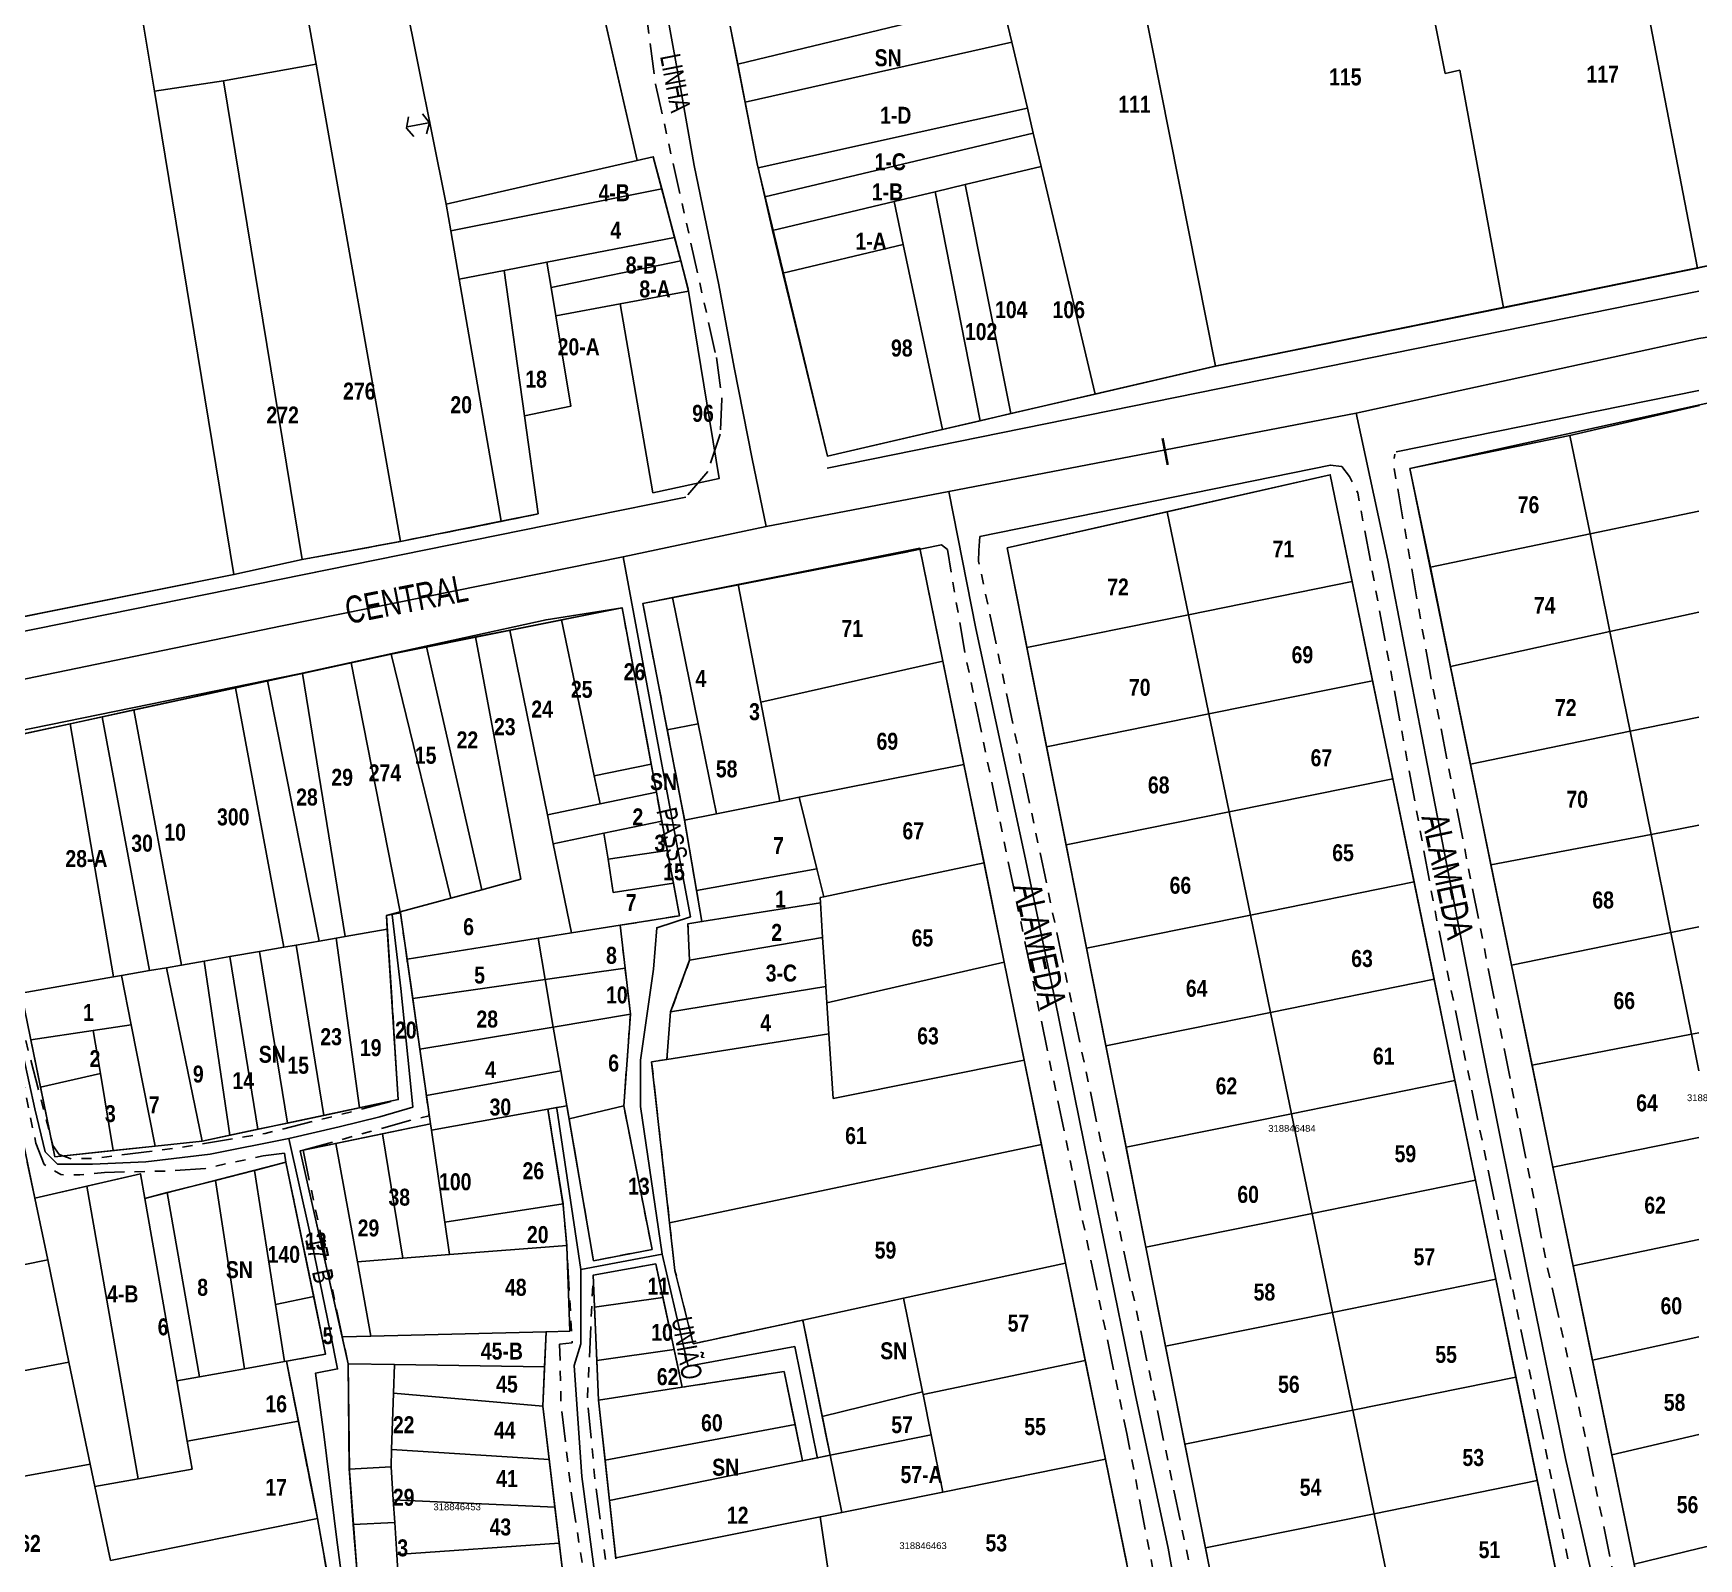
# Model space of a CAD drawing. Extents: x 205316 to 208372, y 4848714 to 4853250.
# Drawn here: x 206710 to 206955.6, y 4852742.5 to 4852967.4 of the extents above; entities that cross this region are included whole.
import ezdxf
from ezdxf.enums import TextEntityAlignment as Align

# ---------------------------------------------------------------- set-up
doc = ezdxf.new("R2010")
doc.units = 0
doc.header["$LTSCALE"] = 1.5
doc.header["$MEASUREMENT"] = 0
doc.linetypes.add('TRACO_25', pattern=[8, 3, -1, 1, -1, 1, -1])
for name, color, linetype in [('CD-MALHA-LOTES', 40, 'CONTINUOUS'), ('CD_TXT_QUADRA', 7, 'CONTINUOUS'), ('RU-QUADRAS', 6, 'CONTINUOUS'), ('SV-EIXO-RUA-N-PAV', 6, 'CONTINUOUS'), ('SV-EIXO-RUA-PAV', 20, 'CONTINUOUS'), ('SV-ESTIVAS', 7, 'CONTINUOUS'), ('SV-RUA-NAO-PAV-S-GUIA-C-GUIA', 7, 'CONTINUOUS'), ('SV-RUA-PAVIM-S-GUIA-C-GUIA', 7, 'CONTINUOUS'), ('SV-TXT-RUA-N-PAV-S-GUIA-C-GUIA', 7, 'CONTINUOUS'), ('SV-TXT-RUA-PAV-S-GUIA-C-GUIA', 7, 'CONTINUOUS'), ('Th_NmrPort', 7, 'CONTINUOUS')]:
    doc.layers.add(name, color=color, linetype=linetype)
doc.styles.add('ARIAL', font='arial.ttf')
doc.styles.add('ROMANS', font='arial.ttf', dxfattribs={"height": 0.2})
doc.styles.get("Standard").update_dxf_attribs({"font": 'swisscbo.ttf'})

# ---------------------------------------------------------------- blocks, each defined once
blk = doc.blocks.new('COD045', base_point=(206566.18, 4853047.72))
at = {"layer": 'SV-ESTIVAS'}
blk.add_lwpolyline([(206566.928538, 4853046.222924), (206566.18, 4853047.72), (206566.928538, 4853049.222924)], dxfattribs=at)

msp = doc.modelspace()

# ---------------------------------------------------------------- linework, layer by layer
at = {"layer": 'CD-MALHA-LOTES', "linetype": 'Continuous'}
for p, q in [((206884.37, 4852918.34), (206868.82, 4852996.4)), ((206770.88, 4852942.19), (206760.44, 4852994.5)), ((206911.33, 4852996.13), (206918.19, 4852961.49)), ((206751.71, 4852962.84), (206746.63, 4852991.74)), ((206789.68, 4852989.52), (206799.06, 4852948.67)), ((206946.07, 4852981.44), (206955.43, 4852932.78)), ((206813.89, 4852962.87), (206852.83, 4852972.26)), ((206854.29, 4852966.11), (206852.83, 4852972.26)), ((206727.89, 4852958.87), (206726.23, 4852968.9)), ((206812.8, 4852968.46), (206813.89, 4852962.87)), ((206854.29, 4852966.11), (206815, 4852957.24)), ((206856.61, 4852956.35), (206854.29, 4852966.11)), ((206738.04, 4852960.42), (206751.71, 4852962.84)), ((206764.14, 4852892.5), (206751.71, 4852962.84)), ((206813.89, 4852962.87), (206815, 4852957.24)), ((206918.19, 4852961.49), (206920.36, 4852961.95)), ((206920.36, 4852961.95), (206926.84, 4852926.91)), ((206727.89, 4852958.87), (206738.04, 4852960.42)), ((206738.04, 4852960.42), (206749.67, 4852889.82)), ((206739.6, 4852887.6), (206727.89, 4852958.87)), ((206815, 4852957.24), (206816.77, 4852948.15)), ((206816.9, 4852947.59), (206856.61, 4852956.35)), ((206856.61, 4852956.35), (206857.47, 4852952.69)), ((206857.47, 4852952.69), (206817.89, 4852943.27)), ((206857.47, 4852952.69), (206858.64, 4852947.77)), ((206799.06, 4852948.67), (206770.88, 4852942.19)), ((206801.43, 4852949.21), (206799.06, 4852948.67)), ((206802.69, 4852944.45), (206801.43, 4852949.21)), ((206816.77, 4852948.15), (206816.9, 4852947.59)), ((206816.9, 4852947.59), (206817.89, 4852943.27)), ((206858.64, 4852947.77), (206847.44, 4852945.11)), ((206866.59, 4852914.22), (206858.64, 4852947.77)), ((206847.44, 4852945.11), (206842.99, 4852944.05)), ((206847.44, 4852945.11), (206854.16, 4852911.34)), ((206771.57, 4852938.27), (206802.69, 4852944.45)), ((206804.58, 4852937.3), (206802.69, 4852944.45)), ((206817.89, 4852943.27), (206819.03, 4852938.34)), ((206836.95, 4852942.61), (206819.03, 4852938.34)), ((206836.95, 4852942.61), (206842.99, 4852944.05)), ((206838.3, 4852936.26), (206836.95, 4852942.61)), ((206842.99, 4852944.05), (206849.63, 4852910.29)), ((206770.88, 4852942.19), (206771.57, 4852938.27)), ((206771.57, 4852938.27), (206772.81, 4852931.14)), ((206819.03, 4852938.34), (206820.56, 4852932.05)), ((206804.58, 4852937.3), (206785.74, 4852933.65)), ((206805.49, 4852933.84), (206804.58, 4852937.3)), ((206838.3, 4852936.26), (206820.56, 4852932.05)), ((206844.11, 4852909.01), (206838.3, 4852936.26)), ((206779.46, 4852932.43), (206772.81, 4852931.14)), ((206779.46, 4852932.43), (206785.74, 4852933.65)), ((206782.44, 4852911.02), (206779.46, 4852932.43)), ((206785.74, 4852933.65), (206786.36, 4852929.92)), ((206786.36, 4852929.92), (206805.49, 4852933.84)), ((206806.59, 4852929.69), (206805.49, 4852933.84)), ((206926.84, 4852926.91), (206955.43, 4852932.78)), ((206955.43, 4852932.78), (206955.59, 4852932.81)), ((206964.83, 4852934.75), (206955.59, 4852932.81)), ((206772.81, 4852931.14), (206779.03, 4852895.48)), ((206820.56, 4852932.05), (206827.13, 4852905.07)), ((206786.36, 4852929.92), (206787.05, 4852925.76)), ((206787.05, 4852925.76), (206796.57, 4852927.54)), ((206806.64, 4852929.41), (206796.57, 4852927.54)), ((206796.57, 4852927.54), (206801.38, 4852899.67)), ((206806.64, 4852929.41), (206806.59, 4852929.69)), ((206811.18, 4852901.79), (206806.64, 4852929.41)), ((206789.28, 4852912.42), (206787.05, 4852925.76)), ((206884.37, 4852918.34), (206926.84, 4852926.91)), ((206866.59, 4852914.22), (206884.37, 4852918.34)), ((206854.16, 4852911.34), (206866.59, 4852914.22)), ((206782.44, 4852911.02), (206789.28, 4852912.42)), ((206784.45, 4852896.56), (206782.44, 4852911.02)), ((206849.63, 4852910.29), (206854.16, 4852911.34)), ((206955.7, 4852912.54), (206936.58, 4852908.13)), ((206827.13, 4852905.07), (206844.11, 4852909.01)), ((206844.11, 4852909.01), (206849.63, 4852910.29)), ((206936.58, 4852908.13), (206913.01, 4852903.22)), ((206939.61, 4852893.6), (206936.58, 4852908.13)), ((206913.01, 4852903.22), (206916.04, 4852888.71)), ((206801.38, 4852899.67), (206811.18, 4852901.79)), ((206901.27, 4852902.31), (206877.2, 4852896.87)), ((206904.51, 4852886.56), (206901.27, 4852902.31)), ((206779.03, 4852895.48), (206784.45, 4852896.56)), ((206877.2, 4852896.87), (206853.63, 4852891.54)), ((206880.35, 4852881.66), (206877.2, 4852896.87)), ((206939.61, 4852893.6), (206955.6, 4852896.95)), ((206764.14, 4852892.5), (206779.03, 4852895.48)), ((206916.04, 4852888.71), (206939.61, 4852893.6)), ((206942.51, 4852879.2), (206939.61, 4852893.6)), ((206764.14, 4852892.5), (206749.67, 4852889.82)), ((206840.76, 4852891.49), (206813.95, 4852886.14)), ((206844.15, 4852874.84), (206840.76, 4852891.49)), ((206853.63, 4852891.54), (206856.54, 4852876.84)), ((206749.67, 4852889.82), (206739.6, 4852887.6)), ((206916.04, 4852888.71), (206918.98, 4852874.07)), ((206704.8, 4852880.64), (206739.6, 4852887.6)), ((206813.95, 4852886.14), (206804.29, 4852884.21)), ((206813.95, 4852886.14), (206817.29, 4852868.8)), ((206880.35, 4852881.66), (206904.51, 4852886.56)), ((206907.52, 4852871.96), (206904.51, 4852886.56)), ((206804.29, 4852884.21), (206799.91, 4852883.34)), ((206799.91, 4852883.34), (206803.5, 4852864.72)), ((206808.06, 4852865.62), (206804.29, 4852884.21)), ((206787.92, 4852880.94), (206780.3, 4852879.41)), ((206796.83, 4852882.72), (206787.92, 4852880.94)), ((206787.92, 4852880.94), (206792.73, 4852857.94)), ((206801.13, 4852859.67), (206796.83, 4852882.72)), ((206856.54, 4852876.84), (206880.35, 4852881.66)), ((206880.35, 4852881.66), (206883.37, 4852867.06)), ((206942.51, 4852879.2), (206955.6, 4852882.04)), ((206775.24, 4852878.4), (206768.01, 4852876.96)), ((206780.3, 4852879.41), (206775.24, 4852878.4)), ((206781.93, 4852842.71), (206775.24, 4852878.4)), ((206785.83, 4852852.18), (206780.3, 4852879.41)), ((206942.51, 4852879.2), (206918.98, 4852874.07)), ((206945.49, 4852864.51), (206942.51, 4852879.2)), ((206765.66, 4852876.49), (206762.79, 4852875.87)), ((206768.01, 4852876.96), (206765.66, 4852876.49)), ((206776.17, 4852841.14), (206768.01, 4852876.96)), ((206856.54, 4852876.84), (206859.44, 4852862.21)), ((206756.9, 4852874.59), (206749.7, 4852873.03)), ((206762.79, 4852875.87), (206756.9, 4852874.59)), ((206756.9, 4852874.59), (206764.12, 4852837.88)), ((206762.79, 4852875.87), (206771.59, 4852839.9)), ((206817.29, 4852868.8), (206844.15, 4852874.84)), ((206847.25, 4852859.62), (206844.15, 4852874.84)), ((206918.98, 4852874.07), (206921.93, 4852859.67)), ((206744.55, 4852871.92), (206739.81, 4852870.89)), ((206749.7, 4852873.03), (206744.55, 4852871.92)), ((206744.55, 4852871.92), (206752.18, 4852833.56)), ((206749.7, 4852873.03), (206756.01, 4852834.22)), ((206883.37, 4852867.06), (206907.52, 4852871.96)), ((206910.49, 4852857.5), (206907.52, 4852871.96)), ((206739.81, 4852870.89), (206724.86, 4852867.65)), ((206746.96, 4852832.65), (206739.81, 4852870.89)), ((206817.29, 4852868.8), (206820.11, 4852854.2)), ((206720.16, 4852866.63), (206715.43, 4852865.61)), ((206724.86, 4852867.65), (206720.16, 4852866.63)), ((206720.16, 4852866.63), (206727.16, 4852829.21)), ((206731.89, 4852830.03), (206724.86, 4852867.65)), ((206883.37, 4852867.06), (206859.44, 4852862.21)), ((206886.36, 4852852.61), (206883.37, 4852867.06)), ((206945.49, 4852864.51), (206955.6, 4852866.58)), ((206715.43, 4852865.61), (206700.71, 4852862.42)), ((206721.83, 4852828.28), (206715.43, 4852865.61)), ((206808.06, 4852865.62), (206803.5, 4852864.72)), ((206803.5, 4852864.72), (206806.06, 4852851.39)), ((206810.76, 4852852.33), (206808.06, 4852865.62)), ((206945.49, 4852864.51), (206921.93, 4852859.67)), ((206948.57, 4852849.3), (206945.49, 4852864.51)), ((206859.44, 4852862.21), (206862.31, 4852847.74)), ((206792.73, 4852857.94), (206801.13, 4852859.67)), ((206801.9, 4852855.52), (206801.13, 4852859.67)), ((206822.97, 4852854.77), (206847.25, 4852859.62)), ((206850.21, 4852845.09), (206847.25, 4852859.62)), ((206921.93, 4852859.67), (206924.97, 4852844.81)), ((206792.73, 4852857.94), (206793.6, 4852853.8)), ((206910.49, 4852857.5), (206886.36, 4852852.61)), ((206913.62, 4852842.3), (206910.49, 4852857.5)), ((206793.6, 4852853.8), (206801.9, 4852855.52)), ((206802.7, 4852851.23), (206801.9, 4852855.52)), ((206810.76, 4852852.33), (206820.11, 4852854.2)), ((206820.11, 4852854.2), (206822.97, 4852854.77)), ((206825.57, 4852844.23), (206822.97, 4852854.77)), ((206793.6, 4852853.8), (206785.83, 4852852.18)), ((206786.7, 4852847.91), (206785.83, 4852852.18)), ((206806.06, 4852851.39), (206810.76, 4852852.33)), ((206806.06, 4852851.39), (206807.82, 4852841.03)), ((206886.36, 4852852.61), (206862.31, 4852847.74)), ((206889.5, 4852837.41), (206886.36, 4852852.61)), ((206794.17, 4852849.46), (206786.7, 4852847.91)), ((206802.7, 4852851.23), (206794.17, 4852849.46)), ((206794.17, 4852849.46), (206794.77, 4852845.63)), ((206803.5, 4852846.93), (206802.7, 4852851.23)), ((206948.57, 4852849.3), (206924.97, 4852844.81)), ((206948.57, 4852849.3), (206955.6, 4852850.64)), ((206951.5, 4852834.84), (206948.57, 4852849.3)), ((206786.7, 4852847.91), (206789.36, 4852834.76)), ((206794.77, 4852845.63), (206803.5, 4852846.93)), ((206804.4, 4852842.09), (206803.5, 4852846.93)), ((206862.31, 4852847.74), (206865.33, 4852832.51)), ((206794.77, 4852845.63), (206795.54, 4852840.75)), ((206825.57, 4852844.23), (206807.82, 4852841.03)), ((206826.59, 4852840.1), (206825.57, 4852844.23)), ((206850.21, 4852845.09), (206826.59, 4852840.1)), ((206853.19, 4852830.44), (206850.21, 4852845.09)), ((206924.97, 4852844.81), (206928, 4852830.02)), ((206778.49, 4852841.77), (206776.17, 4852841.14)), ((206778.49, 4852841.77), (206781.93, 4852842.71)), ((206795.54, 4852840.75), (206804.4, 4852842.09)), ((206805.3, 4852837.29), (206804.4, 4852842.09)), ((206889.5, 4852837.41), (206913.62, 4852842.3)), ((206916.58, 4852827.93), (206913.62, 4852842.3)), ((206764.12, 4852837.88), (206771.59, 4852839.9)), ((206771.59, 4852839.9), (206776.17, 4852841.14)), ((206807.82, 4852841.03), (206808.6, 4852836.44)), ((206826.08, 4852839.23), (206808.6, 4852836.44)), ((206826.03, 4852839.98), (206826.59, 4852840.1)), ((206826.08, 4852839.23), (206826.03, 4852839.98)), ((206826.41, 4852834.1), (206826.08, 4852839.23)), ((206762.08, 4852837.32), (206764.12, 4852837.88)), ((206762.21, 4852835.31), (206762.08, 4852837.32)), ((206764.12, 4852837.88), (206764.14, 4852837.75)), ((206764.14, 4852837.75), (206764.16, 4852837.67)), ((206764.16, 4852837.67), (206765.13, 4852830.92)), ((206796.55, 4852835.9), (206805.3, 4852837.29)), ((206889.5, 4852837.41), (206865.33, 4852832.51)), ((206892.47, 4852823.04), (206889.5, 4852837.41)), ((206756.01, 4852834.22), (206754.67, 4852833.99)), ((206756.01, 4852834.22), (206762.21, 4852835.31)), ((206763.84, 4852810.19), (206762.21, 4852835.31)), ((206789.36, 4852834.76), (206784.45, 4852833.98)), ((206789.36, 4852834.76), (206796.55, 4852835.9)), ((206797.28, 4852829.58), (206796.55, 4852835.9)), ((206808.6, 4852836.44), (206806.54, 4852836.11)), ((206806.54, 4852836.11), (206806.8, 4852830.76)), ((206951.5, 4852834.84), (206928, 4852830.02)), ((206951.5, 4852834.84), (206955.6, 4852835.68)), ((206954.53, 4852819.84), (206951.5, 4852834.84)), ((206743.38, 4852832.03), (206739, 4852831.27)), ((206743.38, 4852832.03), (206746.96, 4852832.65)), ((206747.5, 4852806.74), (206743.38, 4852832.03)), ((206746.96, 4852832.65), (206748.76, 4852832.97)), ((206752.18, 4852833.56), (206748.76, 4852832.97)), ((206748.76, 4852832.97), (206752.85, 4852807.87)), ((206754.67, 4852833.99), (206752.18, 4852833.56)), ((206754.67, 4852833.99), (206758.12, 4852808.98)), ((206779.89, 4852833.26), (206765.13, 4852830.92)), ((206784.45, 4852833.98), (206779.89, 4852833.26)), ((206785.5, 4852827.89), (206784.45, 4852833.98)), ((206826.41, 4852834.1), (206806.8, 4852830.76)), ((206826.88, 4852826.87), (206826.41, 4852834.1)), ((206865.33, 4852832.51), (206868.18, 4852818.12)), ((206727.16, 4852829.21), (206729.67, 4852829.64)), ((206729.67, 4852829.64), (206731.89, 4852830.03)), ((206734.92, 4852804.09), (206729.67, 4852829.64)), ((206731.89, 4852830.03), (206735.21, 4852830.61)), ((206739, 4852831.27), (206735.21, 4852830.61)), ((206735.21, 4852830.61), (206738.99, 4852804.95)), ((206739, 4852831.27), (206743.15, 4852805.83)), ((206765.13, 4852830.92), (206765.96, 4852825.1)), ((206797.28, 4852829.58), (206785.5, 4852827.89)), ((206798.06, 4852822.78), (206797.28, 4852829.58)), ((206806.8, 4852830.76), (206804, 4852823.14)), ((206827.04, 4852824.45), (206853.19, 4852830.44)), ((206856.12, 4852816), (206853.19, 4852830.44)), ((206928, 4852830.02), (206931.02, 4852815.26)), ((206708.23, 4852825.91), (206721.83, 4852828.28)), ((206723.01, 4852828.48), (206721.83, 4852828.28)), ((206727.16, 4852829.21), (206723.01, 4852828.48)), ((206723.01, 4852828.48), (206724.46, 4852821.22)), ((206785.5, 4852827.89), (206765.96, 4852825.1)), ((206786.7, 4852820.89), (206785.5, 4852827.89)), ((206804, 4852823.14), (206826.88, 4852826.87)), ((206826.88, 4852826.87), (206827.04, 4852824.45)), ((206892.47, 4852823.04), (206916.58, 4852827.93)), ((206919.65, 4852813.01), (206916.58, 4852827.93)), ((206765.96, 4852825.1), (206767.03, 4852817.63)), ((206827.04, 4852824.45), (206827.34, 4852819.9)), ((206786.7, 4852820.89), (206798.06, 4852822.78)), ((206797.09, 4852809.28), (206798.06, 4852822.78)), ((206804, 4852823.14), (206803.43, 4852816.11)), ((206892.47, 4852823.04), (206868.18, 4852818.12)), ((206895.55, 4852808.12), (206892.47, 4852823.04)), ((206718.86, 4852820.39), (206709.64, 4852819.03)), ((206724.46, 4852821.22), (206718.86, 4852820.39)), ((206719.91, 4852814.05), (206718.86, 4852820.39)), ((206728, 4852803.35), (206724.46, 4852821.22)), ((206786.7, 4852820.89), (206767.03, 4852817.63)), ((206787.81, 4852814.42), (206786.7, 4852820.89)), ((206827.34, 4852819.9), (206803.43, 4852816.11)), ((206827.96, 4852810.36), (206827.34, 4852819.9)), ((206931.02, 4852815.26), (206954.53, 4852819.84)), ((206954.53, 4852819.84), (206955.6, 4852820.05)), ((206954.53, 4852819.84), (206955.63, 4852814.44)), ((206709.64, 4852819.03), (206711.09, 4852812.03)), ((206767.03, 4852817.63), (206768.01, 4852810.82)), ((206868.18, 4852818.12), (206871.15, 4852803.18)), ((206803.43, 4852816.11), (206801.2, 4852815.75)), ((206801.2, 4852815.75), (206803.85, 4852792.04)), ((206856.12, 4852816), (206827.96, 4852810.36)), ((206858.67, 4852803.57), (206856.12, 4852816)), ((206931.02, 4852815.26), (206934.1, 4852800.21)), ((206719.91, 4852814.05), (206711.09, 4852812.03)), ((206721.8, 4852802.68), (206719.91, 4852814.05)), ((206768.01, 4852810.82), (206787.81, 4852814.42)), ((206788.7, 4852809.3), (206787.81, 4852814.42)), ((206895.55, 4852808.12), (206919.65, 4852813.01)), ((206922.68, 4852798.3), (206919.65, 4852813.01)), ((206711.09, 4852812.03), (206713.2, 4852801.76)), ((206758.12, 4852808.98), (206763.84, 4852810.19)), ((206768.01, 4852810.82), (206768.61, 4852806.6)), ((206747.5, 4852806.74), (206752.85, 4852807.87)), ((206752.85, 4852807.87), (206758.12, 4852808.98)), ((206785.9, 4852808.79), (206768.75, 4852805.67)), ((206785.9, 4852808.79), (206788.7, 4852809.3)), ((206788.13, 4852794.83), (206785.9, 4852808.79)), ((206788.7, 4852809.3), (206789.03, 4852807.37)), ((206797.09, 4852809.28), (206789.03, 4852807.37)), ((206789.03, 4852807.37), (206792.63, 4852786.44)), ((206801.27, 4852788.11), (206797.09, 4852809.28)), ((206895.55, 4852808.12), (206871.15, 4852803.18)), ((206898.59, 4852793.42), (206895.55, 4852808.12)), ((206734.92, 4852804.09), (206738.99, 4852804.95)), ((206738.99, 4852804.95), (206743.15, 4852805.83)), ((206743.15, 4852805.83), (206747.5, 4852806.74)), ((206761.49, 4852805.13), (206754.64, 4852803.73)), ((206768.61, 4852806.6), (206761.49, 4852805.13)), ((206764.52, 4852786.81), (206761.49, 4852805.13)), ((206768.75, 4852805.67), (206768.61, 4852806.6)), ((206768.75, 4852805.67), (206770.69, 4852792.13)), ((206713.2, 4852801.76), (206721.8, 4852802.68)), ((206721.8, 4852802.68), (206728, 4852803.35)), ((206728, 4852803.35), (206734.92, 4852804.09)), ((206754.64, 4852803.73), (206749.36, 4852802.64)), ((206749.36, 4852802.64), (206755.55, 4852775.21)), ((206754.64, 4852803.73), (206757.81, 4852786.28)), ((206803.85, 4852792.04), (206858.67, 4852803.57)), ((206862.23, 4852786.08), (206858.67, 4852803.57)), ((206871.15, 4852803.18), (206874.07, 4852788.45)), ((206934.1, 4852800.21), (206955.6, 4852804.63)), ((206710.24, 4852795.65), (206709.13, 4852800.97)), ((206747.27, 4852800.96), (206742.61, 4852799.76)), ((206751.36, 4852781.18), (206747.27, 4852800.96)), ((206934.1, 4852800.21), (206937.07, 4852785.7)), ((206717.91, 4852797.43), (206710.24, 4852795.65)), ((206725.82, 4852799.26), (206717.91, 4852797.43)), ((206717.91, 4852797.43), (206725.46, 4852754.28)), ((206726.45, 4852795.63), (206725.82, 4852799.26)), ((206736.86, 4852798.29), (206729.77, 4852796.48)), ((206742.61, 4852799.76), (206736.86, 4852798.29)), ((206741.17, 4852770.51), (206736.86, 4852798.29)), ((206742.61, 4852799.76), (206745.71, 4852780.01)), ((206898.59, 4852793.42), (206922.68, 4852798.3)), ((206925.69, 4852783.7), (206922.68, 4852798.3)), ((206712.14, 4852786.56), (206710.24, 4852795.65)), ((206729.77, 4852796.48), (206726.45, 4852795.63)), ((206731.16, 4852768.71), (206726.45, 4852795.63)), ((206734.52, 4852769.31), (206729.77, 4852796.48)), ((206770.69, 4852792.13), (206788.13, 4852794.83)), ((206788.17, 4852794.56), (206788.13, 4852794.83)), ((206788.67, 4852788.68), (206788.17, 4852794.56)), ((206898.59, 4852793.42), (206874.07, 4852788.45)), ((206901.61, 4852778.82), (206898.59, 4852793.42)), ((206770.69, 4852792.13), (206771.37, 4852787.34)), ((206803.85, 4852792.04), (206804.63, 4852785.02)), ((206771.37, 4852787.34), (206788.67, 4852788.68)), ((206788.68, 4852788.54), (206788.67, 4852788.68)), ((206789.13, 4852776.06), (206788.68, 4852788.54)), ((206792.63, 4852786.44), (206801.27, 4852788.11)), ((206874.07, 4852788.45), (206876.97, 4852773.83)), ((206937.07, 4852785.7), (206955.6, 4852789.59)), ((206712.14, 4852786.56), (206687.4, 4852781.53)), ((206715.28, 4852771.47), (206712.14, 4852786.56)), ((206757.81, 4852786.28), (206764.52, 4852786.81)), ((206759.8, 4852775.31), (206757.81, 4852786.28)), ((206764.52, 4852786.81), (206771.37, 4852787.34)), ((206801.8, 4852785.97), (206792.58, 4852784.33)), ((206802.86, 4852781.02), (206801.8, 4852785.97)), ((206838.35, 4852780.91), (206862.23, 4852786.08)), ((206865.15, 4852771.75), (206862.23, 4852786.08)), ((206937.07, 4852785.7), (206939.92, 4852771.8)), ((206792.58, 4852784.33), (206792.78, 4852779.59)), ((206804.63, 4852785.02), (206807.34, 4852774.2)), ((206901.61, 4852778.82), (206925.69, 4852783.7)), ((206928.65, 4852769.29), (206925.69, 4852783.7)), ((206745.71, 4852780.01), (206751.36, 4852781.18)), ((206753.12, 4852772.67), (206751.36, 4852781.18)), ((206802.86, 4852781.02), (206792.78, 4852779.59)), ((206804.5, 4852773.36), (206802.86, 4852781.02)), ((206838.35, 4852780.91), (206823.47, 4852777.69)), ((206841.15, 4852767.12), (206838.35, 4852780.91)), ((206745.71, 4852780.01), (206747.04, 4852771.57)), ((206792.78, 4852779.59), (206793.12, 4852771.75)), ((206901.61, 4852778.82), (206876.97, 4852773.83)), ((206904.59, 4852764.41), (206901.61, 4852778.82)), ((206759.8, 4852775.31), (206755.55, 4852775.21)), ((206785.63, 4852775.97), (206759.8, 4852775.31)), ((206785.4, 4852770.79), (206785.63, 4852775.97)), ((206785.63, 4852775.97), (206789.13, 4852776.06)), ((206807.34, 4852774.2), (206823.47, 4852777.69)), ((206823.47, 4852777.69), (206826.36, 4852763.46)), ((206755.55, 4852775.21), (206756.44, 4852771.24)), ((206804.5, 4852773.36), (206793.12, 4852771.75)), ((206805.7, 4852767.79), (206804.5, 4852773.36)), ((206876.97, 4852773.83), (206879.83, 4852759.39)), ((206939.92, 4852771.8), (206955.6, 4852775.22)), ((206715.28, 4852771.47), (206690.46, 4852766.78)), ((206718.42, 4852756.44), (206715.28, 4852771.47)), ((206734.52, 4852769.31), (206741.17, 4852770.51)), ((206747.04, 4852771.57), (206741.17, 4852770.51)), ((206747.04, 4852771.57), (206747.33, 4852771.62)), ((206747.33, 4852771.62), (206753.12, 4852772.67)), ((206749.1, 4852762.78), (206747.33, 4852771.62)), ((206763.29, 4852771.13), (206756.44, 4852771.24)), ((206756.44, 4852771.24), (206756.61, 4852755.73)), ((206763.29, 4852771.13), (206763.14, 4852766.93)), ((206785.4, 4852770.79), (206763.29, 4852771.13)), ((206785.13, 4852764.99), (206785.4, 4852770.79)), ((206793.12, 4852771.75), (206793.37, 4852765.9)), ((206841.23, 4852766.7), (206865.15, 4852771.75)), ((206868.12, 4852757.16), (206865.15, 4852771.75)), ((206939.92, 4852771.8), (206942.78, 4852757.83)), ((206731.16, 4852768.71), (206734.52, 4852769.31)), ((206731.16, 4852768.71), (206732.71, 4852759.83)), ((206820.74, 4852770.1), (206805.7, 4852767.79)), ((206822.35, 4852762.3), (206820.74, 4852770.1)), ((206904.59, 4852764.41), (206928.65, 4852769.29)), ((206931.8, 4852754.02), (206928.65, 4852769.29)), ((206763.14, 4852766.93), (206762.86, 4852758.6)), ((206763.14, 4852766.93), (206785.13, 4852764.99)), ((206793.37, 4852765.9), (206805.7, 4852767.79)), ((206793.37, 4852765.9), (206794.34, 4852757.05)), ((206826.36, 4852763.46), (206841.15, 4852767.12)), ((206841.15, 4852767.12), (206841.23, 4852766.7)), ((206841.23, 4852766.7), (206842.43, 4852760.79)), ((206786.08, 4852757.11), (206785.13, 4852764.99)), ((206826.36, 4852763.46), (206827.52, 4852757.75)), ((206904.59, 4852764.41), (206879.83, 4852759.39)), ((206907.75, 4852749.14), (206904.59, 4852764.41)), ((206732.71, 4852759.83), (206749.1, 4852762.78)), ((206751.48, 4852750.85), (206749.1, 4852762.78)), ((206822.35, 4852762.3), (206794.34, 4852757.05)), ((206823.46, 4852756.92), (206822.35, 4852762.3)), ((206842.43, 4852760.79), (206827.52, 4852757.75)), ((206844.15, 4852752.34), (206842.43, 4852760.79)), ((206942.78, 4852757.83), (206955.6, 4852760.8)), ((206732.71, 4852759.83), (206733.43, 4852755.72)), ((206762.86, 4852758.6), (206762.78, 4852756.05)), ((206762.86, 4852758.6), (206786.08, 4852757.11)), ((206879.83, 4852759.39), (206882.86, 4852744.1)), ((206693.55, 4852751.91), (206718.42, 4852756.44)), ((206719.11, 4852753.14), (206718.42, 4852756.44)), ((206733.43, 4852755.72), (206725.46, 4852754.28)), ((206756.61, 4852755.73), (206762.78, 4852756.05)), ((206756.61, 4852755.73), (206756.62, 4852755.13)), ((206762.78, 4852756.05), (206763.1, 4852751.18)), ((206786.93, 4852750.1), (206786.08, 4852757.11)), ((206794.34, 4852757.05), (206794.99, 4852751.11)), ((206794.99, 4852751.11), (206823.46, 4852756.92)), ((206827.52, 4852757.75), (206823.46, 4852756.92)), ((206827.52, 4852757.75), (206829.23, 4852749.33)), ((206844.15, 4852752.34), (206868.12, 4852757.16)), ((206871.25, 4852741.78), (206868.12, 4852757.16)), ((206942.78, 4852757.83), (206946.09, 4852741.68)), ((206725.46, 4852754.28), (206719.11, 4852753.14)), ((206756.62, 4852755.13), (206757.2, 4852747.54)), ((206907.75, 4852749.14), (206931.8, 4852754.02)), ((206934.88, 4852739.07), (206931.8, 4852754.02)), ((206721.38, 4852742.24), (206719.11, 4852753.14)), ((206751.92, 4852748.42), (206751.48, 4852750.85)), ((206763.1, 4852751.18), (206786.93, 4852750.1)), ((206763.32, 4852747.86), (206763.1, 4852751.18)), ((206794.99, 4852751.11), (206795.92, 4852742.62)), ((206829.23, 4852749.33), (206844.15, 4852752.34)), ((206751.92, 4852748.42), (206721.38, 4852742.24)), ((206756.96, 4852720.28), (206751.92, 4852748.42)), ((206787.57, 4852744.8), (206786.93, 4852750.1)), ((206826.06, 4852748.69), (206795.92, 4852742.62)), ((206826.06, 4852748.69), (206829.23, 4852749.33)), ((206828.22, 4852734.18), (206826.06, 4852748.69)), ((206907.75, 4852749.14), (206882.86, 4852744.1)), ((206910.84, 4852734.2), (206907.75, 4852749.14)), ((206763.32, 4852747.86), (206757.2, 4852747.54)), ((206757.2, 4852747.54), (206757.75, 4852740.32)), ((206763.63, 4852743.14), (206763.32, 4852747.86)), ((206969.58, 4852747.32), (206955.59, 4852744.02)), ((206787.57, 4852744.8), (206763.63, 4852743.14)), ((206788.45, 4852737.51), (206787.57, 4852744.8)), ((206882.86, 4852744.1), (206885.83, 4852729.13)), ((206946.09, 4852741.68), (206955.59, 4852744.02)), ((206763.79, 4852740.64), (206763.63, 4852743.14)), ((206795.92, 4852742.62), (206795.94, 4852742.47))]:
    msp.add_line(p, q, dxfattribs=at)
at = {"layer": 'RU-QUADRAS', "linetype": 'Continuous'}
msp.add_lwpolyline([(206657.23, 4853093.21), (206722.65, 4853058.6), (206728.33, 4853056.1), (206727.96, 4853055.13), (206740.67, 4853050.37), (206756.98, 4853038.99), (206757.26, 4853039.68, -0.01793), (206778.61, 4853025.98, 0.01111), (206786.7, 4852999.79), (206789.68, 4852989.52), (206799.06, 4852948.67), (206801.43, 4852949.21), (206805.49, 4852933.84), (206806.64, 4852929.41), (206811.18, 4852901.79), (206801.38, 4852899.67), (206796.57, 4852927.54), (206787.05, 4852925.76), (206789.28, 4852912.42), (206782.44, 4852911.02), (206784.45, 4852896.56, -0.007083), (206749.67, 4852889.82), (206739.6, 4852887.6), (206609.03, 4852861.5)], format="xyb", dxfattribs=at)
for points in [[(207002.43, 4853016.97), (207018.24, 4852943.86), (206965.13, 4852933.13), (206964.83, 4852934.75), (206884.49, 4852918.37), (206827.13, 4852905.07), (206816.77, 4852948.15), (206812.8, 4852968.45)], [(206795.94, 4852742.47), (206793.37, 4852765.9), (206792.58, 4852784.33), (206801.8, 4852785.97), (206805.7, 4852767.79), (206820.74, 4852770.1), (206823.46, 4852756.92), (206827.52, 4852757.75), (206823.47, 4852777.69), (206807.34, 4852774.2), (206804.63, 4852785.02), (206801.2, 4852815.75), (206803.43, 4852816.11), (206804, 4852823.14), (206806.8, 4852830.76), (206806.54, 4852836.11), (206808.6, 4852836.44), (206806.05, 4852851.45), (206799.91, 4852883.34), (206840.76, 4852891.49), (206886.89, 4852664.99)], [(206759.29, 4852720.1), (206756.62, 4852755.43), (206756.44, 4852771.24), (206749.36, 4852802.64), (206768.61, 4852806.6), (206764.15, 4852837.75), (206762.08, 4852837.32), (206763.84, 4852810.19), (206734.92, 4852804.09), (206713.2, 4852801.76), (206700.71, 4852862.42), (206762.79, 4852875.87), (206796.83, 4852882.72), (206805.3, 4852837.29), (206796.55, 4852835.9), (206798.06, 4852822.78), (206797.09, 4852809.28), (206801.27, 4852788.11), (206792.63, 4852786.44), (206788.7, 4852809.3), (206785.9, 4852808.79), (206788.17, 4852794.56), (206788.68, 4852788.61), (206789.13, 4852776.06), (206785.63, 4852775.97), (206785.13, 4852764.99), (206788.45, 4852737.51)], [(206696.9, 4852859.59), (206710.24, 4852795.65), (206725.82, 4852799.26), (206726.45, 4852795.63), (206747.27, 4852800.96), (206753.12, 4852772.67), (206747.33, 4852771.62), (206751.92, 4852748.42), (206759.91, 4852703.82)]]:
    msp.add_lwpolyline(points, dxfattribs=at)
for points in [[(206913.01, 4852903.22), (206961.56, 4852913.91), (207005.52, 4852695.25), (206957.32, 4852686.01), (206955.87, 4852693.91)], [(206853.63, 4852891.54), (206901.27, 4852902.31), (206937.81, 4852724.82), (206888.71, 4852714.58)]]:
    msp.add_lwpolyline(points, close=True, dxfattribs=at)
at = {"layer": 'SV-EIXO-RUA-N-PAV', "flags": 128}
for points in [[(206818.08, 4852894.68), (206816.01, 4852904.67), (206813.36, 4852918.12), (206811.11, 4852930.32), (206807.46, 4852947.91), (206805.47, 4852959.37), (206802.15, 4852977.62), (206799.99, 4852985.18), (206797.01, 4852994.8), (206794.76, 4853003.93), (206791.11, 4853014.22), (206787.79, 4853023.85), (206785.78, 4853028.18), (206782.48, 4853032.48), (206779.2, 4853034.96), (206774.51, 4853037.46), (206757.92, 4853045.76), (206730.36, 4853060.37), (206703.21, 4853074.66)], [(206955.59, 4852665.86), (206953.2, 4852675.74), (206951.58, 4852683.89), (206948.46, 4852698.51), (206943.92, 4852721.04), (206941.55, 4852732.55), (206935.96, 4852757.27), (206930.39, 4852784.39), (206923.68, 4852817.95), (206916.45, 4852855.12), (206909.74, 4852889.72), (206905.09, 4852911.4)], [(206845.02, 4852899.84), (206849.01, 4852879.67), (206856.19, 4852846.31), (206860.67, 4852825.05), (206866.41, 4852796.7), (206872.51, 4852766.84), (206877.35, 4852744.05), (206881.64, 4852720.25), (206883.21, 4852712.9), (206884, 4852708.71), (206885.71, 4852697.2), (206888.78, 4852682.4), (206892.76, 4852664.45), (206892.99, 4852663.37), (206896.19, 4852649.15), (206899.78, 4852632.02), (206903.73, 4852611.21), (206907.67, 4852593), (206911.44, 4852575.24), (206912.73, 4852567.51)], [(206825.66, 4852757.27), (206822.29, 4852773.77), (206806.59, 4852770.89), (206802.75, 4852787.39), (206799.55, 4852809.18), (206799.55, 4852815.99), (206801.47, 4852829.44), (206801.95, 4852835.53), (206806.92, 4852837.13), (206802.11, 4852862.76), (206796.98, 4852890.24)], [(206697.45, 4852869.88), (206698.75, 4852862.18), (206699.75, 4852856.18), (206702.25, 4852845.51), (206704.59, 4852834.68), (206706.59, 4852826.17), (206708.59, 4852816.51), (206710.25, 4852808.84), (206711.75, 4852802.5), (206713.59, 4852800.67), (206718.76, 4852800.67), (206726.59, 4852801), (206736.09, 4852802.17), (206747.68, 4852804.45), (206755.1, 4852806.17), (206761.1, 4852807.67), (206765.98, 4852809.1), (206765.5, 4852814.06), (206764.22, 4852826.56), (206762.94, 4852837.45)], [(206805.03, 4852649.8), (206802.73, 4852664.22), (206799.62, 4852684.02), (206797.36, 4852699.5), (206795.65, 4852715.49), (206793.19, 4852737.24), (206790.9, 4852754.63), (206789.77, 4852770.97), (206790.74, 4852774.17), (206790.74, 4852779.06), (206790.74, 4852785.15), (206787.21, 4852808.86)], [(206747.68, 4852804.45), (206750.73, 4852790.79), (206753.77, 4852775.98), (206754.89, 4852770.49), (206751.61, 4852769.85), (206752.89, 4852760.48), (206754.73, 4852745.7), (206756.57, 4852731.44), (206758.11, 4852719.54), (206759.78, 4852718.98), (206759.78, 4852705.4)], [(206790.74, 4852785.15), (206802.75, 4852787.39)]]:
    msp.add_lwpolyline(points, dxfattribs=at)
at = {"layer": 'SV-EIXO-RUA-PAV', "flags": 128}
for points in [[(206955.6, 4852922.41), (206965.73, 4852923.96), (207025.48, 4852935.51), (207040.89, 4852938.7), (207077.37, 4852946.12), (207084.9, 4852947.63), (207109.11, 4852952.63), (207144.41, 4852960.33), (207154.81, 4852962.59), (207182.81, 4852968.08), (207204.93, 4852972.37), (207216.46, 4852975.1), (207241, 4852980.1), (207264.21, 4852984.86), (207278.3, 4852987.88), (207307.47, 4852993.84)], [(206955.6, 4852922.42), (206905.09, 4852911.4), (206845.02, 4852899.84), (206818.08, 4852894.68), (206796.98, 4852890.24), (206746.7, 4852880.04), (206697.45, 4852869.88), (206666.25, 4852863.42), (206606.01, 4852851.19), (206545.66, 4852839.26), (206486.07, 4852827.37), (206426.54, 4852815.4), (206400.26, 4852809.94), (206366.82, 4852802.68), (206326.08, 4852793.88), (206316.76, 4852792.55), (206309.87, 4852792.68)]]:
    msp.add_lwpolyline(points, dxfattribs=at)
at = {"layer": 'SV-ESTIVAS', "flags": 128}
msp.add_lwpolyline([(206768.6, 4852954.26), (206765.16, 4852953.62)], dxfattribs=at)
at = {"layer": 'SV-RUA-NAO-PAV-S-GUIA-C-GUIA', "linetype": 'TRACO_25'}
for p, q in [((206799.38, 4852977.8), (206801.77, 4852959.9)), ((206801.77, 4852959.9), (206810.74, 4852919.61)), ((206810.74, 4852919.61), (206811.57, 4852913.44)), ((206811.57, 4852913.44), (206811.31, 4852908.28)), ((206811.31, 4852908.28), (206809.47, 4852902.78)), ((206809.47, 4852902.78), (206806.25, 4852899.03))]:
    msp.add_line(p, q, dxfattribs=at)
at = {"layer": 'SV-RUA-NAO-PAV-S-GUIA-C-GUIA', "linetype": 'TRACO_25', "flags": 128}
for points in [[(206901.24, 4852903.72), (206902.99, 4852903.55), (206904.11, 4852902.08), (206905.35, 4852899.58), (206916.82, 4852837.45), (206939.68, 4852726.18), (206939.67, 4852725.58), (206939.62, 4852724.15), (206938.93, 4852723.34), (206936.41, 4852722.45), (206889.85, 4852712.52), (206888.62, 4852712.47), (206887.29, 4852712.46), (206886.41, 4852713.23), (206875.41, 4852766.15), (206849.42, 4852889.57), (206849.45, 4852891.13), (206849.57, 4852893.22)], [(206955.59, 4852685.64), (206954.24, 4852685.42), (206951.41, 4852697.39), (206945.19, 4852729.72), (206938.88, 4852760.53), (206933.32, 4852785.34), (206925.56, 4852824.51), (206915.88, 4852873.61), (206910.67, 4852903.37), (206910.69, 4852904.62), (206910.8, 4852905.35)], [(206843.96, 4852891.98), (206844.82, 4852891.3), (206847.26, 4852876.76), (206871.32, 4852760.74), (206886.34, 4852682.48), (206889.51, 4852666.73)], [(206807.72, 4852653.74), (206806.8, 4852654.4), (206797.62, 4852715.96), (206795, 4852737.95), (206792.94, 4852753.31), (206791.72, 4852765.77), (206792.58, 4852784.33), (206801.8, 4852785.97), (206805.7, 4852767.79), (206820.74, 4852770.1), (206823.46, 4852756.92), (206827.52, 4852757.75), (206823.47, 4852777.69), (206807.34, 4852774.2), (206804.63, 4852785.02), (206801.2, 4852815.75), (206803.43, 4852816.11), (206804, 4852823.14), (206806.8, 4852830.76), (206806.54, 4852836.11), (206808.6, 4852836.44), (206806.05, 4852851.45), (206799.91, 4852883.34)], [(206802.39, 4852652.77), (206795.51, 4852690.35), (206791.75, 4852736.8), (206789.47, 4852751.27), (206787.84, 4852765.36), (206787.63, 4852774.15), (206789.47, 4852774.35), (206788.68, 4852788.61), (206788.13, 4852794.83), (206785.9, 4852808.79), (206788.7, 4852809.3), (206789.03, 4852807.37), (206792.63, 4852786.44), (206801.27, 4852788.11), (206797.09, 4852809.28), (206798.06, 4852822.78), (206797.28, 4852829.58), (206796.55, 4852835.9), (206805.3, 4852837.29), (206804.4, 4852842.09), (206801.9, 4852855.52), (206796.83, 4852882.72)], [(206695.83, 4852862.07), (206697.49, 4852861.34), (206698.02, 4852860.08), (206705.9, 4852825.41), (206710.39, 4852803.77), (206711.61, 4852800.62), (206714.07, 4852799.13), (206716.87, 4852799.08), (206720.51, 4852799.47), (206729.65, 4852799.67), (206735.42, 4852800.06), (206743.89, 4852801.9), (206747.08, 4852802.29)], [(206700.02, 4852862.93), (206699.96, 4852862.62), (206699.97, 4852859.82), (206708.85, 4852819.07), (206712.91, 4852803.41), (206713.82, 4852802.09), (206715.68, 4852801.46), (206719.27, 4852801.55), (206731.64, 4852803.12), (206744.22, 4852805.22), (206757.87, 4852808.63), (206763.84, 4852810.19)], [(206749.79, 4852802.73), (206765.78, 4852807.17), (206768.39, 4852807.82), (206765.96, 4852825.1), (206764.15, 4852837.75), (206762.08, 4852837.32), (206763.84, 4852810.19)], [(206749.79, 4852802.73), (206756.44, 4852771.24), (206756.62, 4852755.43), (206757.2, 4852747.54), (206757.75, 4852740.32), (206758.42, 4852731.47), (206758.81, 4852726.45), (206759.29, 4852720.1), (206762.21, 4852720.24), (206759.91, 4852703.82), (206759.62, 4852705.48), (206755.89, 4852726.27), (206754.93, 4852731.08), (206751.92, 4852748.42), (206747.33, 4852771.62), (206753.12, 4852772.67), (206751.36, 4852781.18), (206747.27, 4852800.96), (206747.08, 4852802.29)]]:
    msp.add_lwpolyline(points, dxfattribs=at)
at = {"layer": 'SV-RUA-PAVIM-S-GUIA-C-GUIA', "flags": 128}
for points in [[(206955.6, 4852929.4), (206827.1, 4852903.27)], [(206955.6, 4852914.72), (206910.97, 4852905.69)], [(206901.32, 4852903.74), (206849.57, 4852893.22)], [(206806.25, 4852899.03), (206796.53, 4852897.05), (206670.86, 4852871.57), (206607.07, 4852858.69)], [(206838.99, 4852890.96), (206799.91, 4852883.34)], [(206843.96, 4852891.98), (206838.9, 4852890.94)], [(206796.83, 4852882.72), (206785.63, 4852880.93), (206749.21, 4852872.95), (206700.02, 4852862.93)]]:
    msp.add_lwpolyline(points, dxfattribs=at)

# ---------------------------------------------------------------- block references
at = {"layer": 'SV-ESTIVAS'}
for p, rotation in [((206765.03, 4852953.44), 15), ((206768.44, 4852954.2), 192)]:
    msp.add_blockref('COD045', p, dxfattribs=dict(at, rotation=rotation))

# ---------------------------------------------------------------- texts
at = {"layer": 'CD_TXT_QUADRA', "color": 7, "linetype": 'Continuous', "style": 'ROMANS'}
for s, p in [('318846494', (206957.37, 4852810.47)), ('318846484', (206895.62, 4852805.95)), ('318846453', (206772.52, 4852750.15)), ('318846463', (206841.22, 4852744.43))]:
    msp.add_text(s, height=1, dxfattribs=at).set_placement(p, align=Align.MIDDLE)
at = {"layer": 'SV-TXT-RUA-N-PAV-S-GUIA-C-GUIA', "style": 'ARIAL', "width": 0.7}
for s, height, rotation, p in [('LINHA', 3, 281, (206802.42, 4852964.03)), ('PASS. ', 3, 283, (206801.88, 4852852.82)), ('ALAMEDA                                                                                                                           NS.     21', 4, 282, (206914.69, 4852851.87)), ('ALAMEDA', 4, 282, (206854.63, 4852841.63)), ('17  B', 3, 282, (206750.07, 4852789.61)), ('UNIÃO', 3, 280, (206804.14, 4852777.87))]:
    msp.add_text(s, height=height, rotation=rotation, dxfattribs=at).set_placement(p)
at = {"layer": 'SV-TXT-RUA-PAV-S-GUIA-C-GUIA', "style": 'ARIAL', "width": 0.7}
msp.add_text('CENTRAL                                                                                                I', height=4, rotation=11, dxfattribs=at).set_placement((206756.45, 4852880.28))
at = {"layer": 'Th_NmrPort', "color": 1}
for s, p in [('SN', (206834.08, 4852963.8)), ('115', (206901.1, 4852960.97)), ('117', (206939.05, 4852961.38)), ('111', (206870.01, 4852956.94)), ('1-D', (206834.88, 4852955.32)), ('1-C', (206834.08, 4852948.46)), ('4-B', (206793.37, 4852943.9)), ('1-B', (206833.67, 4852944.02)), ('4', (206795.12, 4852938.38)), ('1-A', (206831.25, 4852936.75)), ('8-B', (206797.38, 4852933.23)), ('8-A', (206799.39, 4852929.71)), ('104', (206851.84, 4852926.66)), ('106', (206860.32, 4852926.66)), ('102', (206847.4, 4852923.43)), ('20-A', (206787.34, 4852921.18)), ('98', (206836.5, 4852921)), ('18', (206782.57, 4852916.41)), ('276', (206755.7, 4852914.65)), ('20', (206771.52, 4852912.64)), ('272', (206744.4, 4852911.13)), ('96', (206807.18, 4852911.38)), ('76', (206928.91, 4852897.91)), ('71', (206892.77, 4852891.37)), ('72', (206868.38, 4852885.77)), ('74', (206931.3, 4852883.07)), ('71', (206829.19, 4852879.65)), ('69', (206895.57, 4852875.78)), ('26', (206797.07, 4852873.28)), ('4', (206807.67, 4852872.29)), ('25', (206789.29, 4852870.68)), ('70', (206871.58, 4852870.98)), ('24', (206783.46, 4852867.77)), ('3', (206815.57, 4852867.39)), ('72', (206934.41, 4852867.99)), ('23', (206777.95, 4852865.17)), ('22', (206772.44, 4852863.23)), ('69', (206834.36, 4852863.03)), ('15', (206766.28, 4852860.96)), ('67', (206898.37, 4852860.59)), ('29', (206753.97, 4852857.72)), ('274', (206759.48, 4852858.37)), ('58', (206810.67, 4852858.95)), ('SN', (206800.96, 4852857.07)), ('68', (206874.38, 4852856.59)), ('28', (206748.78, 4852854.8)), ('70', (206936.09, 4852854.47)), ('300', (206737.11, 4852851.88)), ('2', (206798.37, 4852851.88)), ('30', (206724.47, 4852848)), ('10', (206729.33, 4852849.62)), ('3', (206801.61, 4852848)), ('67', (206838.18, 4852849.82)), ('28-A', (206714.75, 4852845.73)), ('7', (206819.11, 4852847.65)), ('65', (206901.56, 4852846.59)), ('15', (206802.91, 4852843.78)), ('66', (206877.58, 4852841.8)), ('7', (206797.4, 4852839.24)), ('1', (206819.39, 4852839.75)), ('68', (206939.92, 4852839.63)), ('6', (206773.41, 4852835.68)), ('2', (206818.84, 4852834.85)), ('65', (206839.54, 4852834.03)), ('8', (206794.48, 4852831.47)), ('63', (206904.36, 4852831)), ('5', (206775.03, 4852828.55)), ('3-C', (206818.02, 4852828.85)), ('10', (206794.48, 4852825.63)), ('64', (206879.97, 4852826.6)), ('66', (206943.03, 4852824.79)), ('1', (206717.34, 4852823.04)), ('28', (206775.36, 4852822.07)), ('4', (206817.21, 4852821.5)), ('23', (206752.34, 4852819.47)), ('20', (206763.36, 4852820.44)), ('63', (206840.36, 4852819.59)), ('2', (206718.31, 4852816.23)), ('SN', (206743.27, 4852816.88)), ('19', (206758.18, 4852817.85)), ('61', (206907.56, 4852816.61)), ('9', (206733.55, 4852813.96)), ('15', (206747.48, 4852815.26)), ('4', (206776.65, 4852814.61)), ('6', (206794.8, 4852815.58)), ('14', (206739.38, 4852812.99)), ('62', (206884.37, 4852812.21)), ('7', (206727.06, 4852809.42)), ('30', (206777.3, 4852809.1)), ('64', (206946.38, 4852809.71)), ('3', (206720.58, 4852808.13)), ('61', (206829.73, 4852804.89)), ('59', (206910.76, 4852802.21)), ('26', (206782.16, 4852799.7)), ('100', (206769.85, 4852798.08)), ('13', (206797.72, 4852797.43)), ('60', (206887.57, 4852796.22)), ('38', (206762.39, 4852795.81)), ('62', (206947.58, 4852794.63)), ('29', (206757.85, 4852791.27)), ('13', (206750.08, 4852789.33)), ('20', (206782.81, 4852790.3)), ('140', (206744.57, 4852787.38)), ('59', (206834.09, 4852788)), ('57', (206913.56, 4852787.02)), ('SN', (206738.41, 4852785.12)), ('4-B', (206720.9, 4852781.55)), ('8', (206734.19, 4852782.52)), ('48', (206779.57, 4852782.52)), ('11', (206800.59, 4852782.69)), ('58', (206889.97, 4852781.82)), ('60', (206949.97, 4852779.79)), ('6', (206728.36, 4852776.69)), ('57', (206853.7, 4852777.24)), ('5', (206752.67, 4852775.39)), ('10', (206801.14, 4852775.88)), ('45-B', (206776.01, 4852773.12)), ('SN', (206834.91, 4852773.16)), ('55', (206916.76, 4852772.63)), ('62', (206801.96, 4852769.35)), ('45', (206778.27, 4852768.26)), ('56', (206893.57, 4852768.23)), ('16', (206744.24, 4852765.34)), ('58', (206950.45, 4852765.55)), ('22', (206763.04, 4852762.26)), ('60', (206808.49, 4852762.54)), ('57', (206836.54, 4852762.27)), ('55', (206856.15, 4852761.99)), ('44', (206777.95, 4852761.45)), ('53', (206920.76, 4852757.43)), ('SN', (206810.13, 4852756)), ('57-A', (206837.9, 4852754.91)), ('17', (206744.24, 4852753.03)), ('41', (206778.27, 4852754.32)), ('54', (206896.77, 4852753.04)), ('29', (206763.04, 4852751.57)), ('56', (206952.36, 4852750.48)), ('43', (206777.3, 4852747.19)), ('12', (206812.3, 4852748.92)), ('62', (206707.94, 4852744.76)), ('53', (206850.43, 4852744.84)), ('3', (206763.69, 4852744.11)), ('51', (206923.15, 4852743.84))]:
    msp.add_text(s, height=2.5, dxfattribs=at).set_placement(p, align=Align.MIDDLE_LEFT)

doc.saveas('drawing.dxf')
